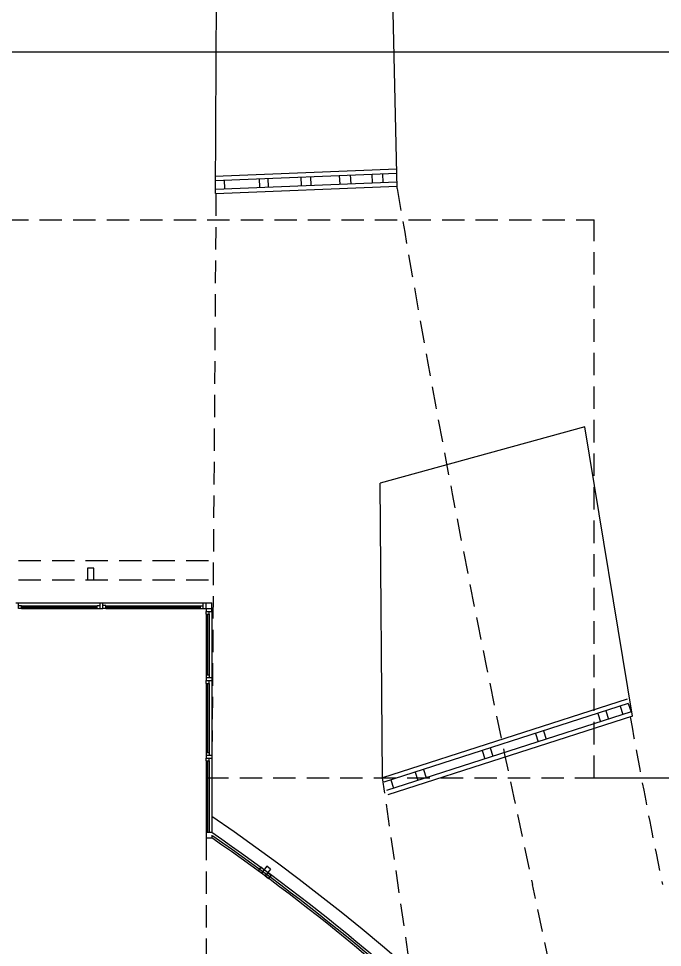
# Model space of a CAD drawing. Extents: x -30 to 1202, y 231 to 898.
# Drawn here: x 160.76 to 168.07, y 426.2 to 436.75 of the extents above; entities that cross this region are included whole.
import ezdxf

# ---------------------------------------------------------------- set-up
doc = ezdxf.new("R2010")
doc.units = 0
doc.header["$LTSCALE"] = 0.04
doc.linetypes.add('DASHED2', pattern=[9.525, 6.35, -3.175])
for name, color, linetype in [('0.1', 1, 'CONTINUOUS'), ('0.2', 2, 'CONTINUOUS'), ('0.3', 3, 'CONTINUOUS'), ('0.5', 5, 'CONTINUOUS'), ('PISOS', 1, 'CONTINUOUS'), ('proyecciones', 1, 'DASHED2'), ('PROYECCIÓN', 2, 'DASHED2')]:
    doc.layers.add(name, color=color, linetype=linetype)

msp = doc.modelspace()

# ---------------------------------------------------------------- linework, layer by layer
at = {"layer": '0.1'}
for p, q in [((160.756, 430.111), (161.682, 430.111)), ((161.714, 430.111), (162.855, 430.111)), ((162.952, 430.014), (162.952, 429.262)), ((162.952, 429.229), (162.952, 428.381)), ((162.952, 428.349), (162.952, 427.503))]:
    msp.add_line(p, q, dxfattribs=at)
msp.add_arc((149.62, 408.111), 23.683, 322.3124, 55.7407, dxfattribs=at)
at = {"layer": '0.2'}
for p, q in [((162.994, 434.759), (163.008, 438.109)), ((165.057, 434.815), (164.981, 438.109)), ((154.868, 436.367), (169.018, 436.367)), ((167.188, 432.11), (164.866, 431.469)), ((167.73, 428.825), (167.188, 432.11)), ((164.892, 428.124), (164.866, 431.469)), ((160.788, 430.079), (161.649, 430.079)), ((160.788, 430.063), (161.649, 430.063)), ((160.788, 430.047), (161.649, 430.047)), ((161.746, 430.079), (162.823, 430.079)), ((161.746, 430.063), (162.823, 430.063)), ((161.746, 430.047), (162.823, 430.047)), ((162.887, 429.982), (162.887, 429.294)), ((162.903, 429.982), (162.903, 429.294)), ((162.92, 429.982), (162.92, 429.294)), ((162.887, 429.197), (162.887, 428.413)), ((162.903, 429.197), (162.903, 428.413)), ((162.92, 429.197), (162.92, 428.413)), ((162.887, 428.317), (162.887, 427.456)), ((162.903, 428.317), (162.903, 427.503)), ((162.92, 428.317), (162.92, 427.503)), ((167.297, 428.124), (170.877, 428.124))]:
    msp.add_line(p, q, dxfattribs=at)
for radius, start, end in [(23.533, 44.834, 55.4893), (23.506, 44.8304, 55.4054), (23.483, 44.8304, 55.4054)]:
    msp.add_arc((149.619, 408.111), radius, start, end, dxfattribs=at)
at = {"layer": '0.3'}
for p, q in [((162.986, 434.958), (165.052, 435.041)), ((162.988, 434.908), (165.054, 434.991)), ((163.594, 434.832), (163.59, 434.932)), ((163.97, 434.847), (163.966, 434.947)), ((164.079, 434.852), (164.075, 434.952)), ((164.408, 434.865), (164.404, 434.965)), ((164.533, 434.87), (164.529, 434.97)), ((164.779, 434.88), (164.775, 434.979)), ((164.9, 434.884), (164.896, 434.984)), ((162.992, 434.809), (165.055, 434.89)), ((162.994, 434.759), (165.057, 434.841)), ((163.099, 434.813), (163.095, 434.913)), ((163.498, 434.829), (163.494, 434.929)), ((160.724, 430.112), (160.756, 430.112)), ((160.756, 430.047), (160.756, 430.112)), ((161.682, 430.048), (161.682, 430.112)), ((161.682, 430.112), (161.714, 430.112)), ((161.714, 430.048), (161.714, 430.112)), ((162.855, 430.047), (162.855, 430.111)), ((162.855, 430.111), (162.887, 430.111)), ((160.788, 430.079), (160.756, 430.079)), ((160.788, 430.047), (160.756, 430.047)), ((160.788, 430.047), (160.788, 430.079)), ((161.649, 430.048), (161.649, 430.08)), ((161.649, 430.08), (161.682, 430.08)), ((161.649, 430.048), (161.682, 430.048)), ((161.682, 430.048), (161.682, 430.048)), ((161.682, 430.048), (161.714, 430.048)), ((161.746, 430.08), (161.714, 430.08)), ((161.746, 430.048), (161.714, 430.048)), ((161.746, 430.048), (161.746, 430.08)), ((162.823, 430.047), (162.823, 430.079)), ((162.823, 430.079), (162.855, 430.079)), ((162.823, 430.047), (162.855, 430.047)), ((162.855, 430.047), (162.887, 430.047)), ((162.887, 430.047), (162.887, 430.014)), ((162.887, 430.014), (162.952, 430.014)), ((162.887, 429.982), (162.887, 430.014)), ((162.887, 429.982), (162.92, 429.982)), ((162.92, 429.982), (162.92, 430.014)), ((162.952, 430.014), (162.952, 430.047)), ((162.887, 429.294), (162.92, 429.294)), ((162.887, 429.294), (162.887, 429.262)), ((162.887, 429.262), (162.952, 429.262)), ((162.887, 429.262), (162.887, 429.229)), ((162.92, 429.294), (162.92, 429.262)), ((162.952, 429.262), (162.952, 429.229)), ((162.887, 429.229), (162.952, 429.229)), ((162.887, 429.197), (162.887, 429.229)), ((162.887, 429.197), (162.92, 429.197)), ((162.92, 429.197), (162.92, 429.229)), ((167.669, 429.016), (164.892, 428.124)), ((167.684, 428.968), (164.907, 428.076)), ((167.591, 428.938), (167.621, 428.843)), ((167.684, 428.968), (167.715, 428.873)), ((167.715, 428.873), (164.938, 427.981)), ((167.73, 428.825), (164.953, 427.933)), ((167.336, 428.856), (167.367, 428.761)), ((167.429, 428.886), (167.46, 428.791)), ((166.628, 428.629), (166.659, 428.534)), ((166.722, 428.659), (166.752, 428.564)), ((162.887, 428.414), (162.92, 428.414)), ((162.887, 428.414), (162.887, 428.381)), ((162.92, 428.414), (162.92, 428.381)), ((166.022, 428.434), (166.053, 428.339)), ((166.116, 428.464), (166.146, 428.369)), ((162.887, 428.381), (162.952, 428.381)), ((162.887, 428.381), (162.887, 428.349)), ((162.887, 428.349), (162.952, 428.349)), ((162.887, 428.317), (162.887, 428.349)), ((162.887, 428.317), (162.92, 428.317)), ((162.92, 428.317), (162.92, 428.349)), ((162.952, 428.381), (162.952, 428.349)), ((165.263, 428.19), (165.293, 428.095)), ((165.356, 428.22), (165.387, 428.125)), ((164.985, 428.101), (165.015, 428.006)), ((162.887, 427.507), (162.887, 427.475)), ((162.952, 427.503), (162.887, 427.503)), ((162.887, 427.475), (162.887, 427.442)), ((162.952, 427.475), (162.952, 427.442)), ((162.887, 427.442), (162.952, 427.442)), ((163.508, 427.112), (163.477, 427.073)), ((163.516, 427.042), (163.477, 427.073)), ((163.547, 427.081), (163.508, 427.112)), ((163.578, 427.12), (163.516, 427.042)), ((163.556, 427.011), (163.516, 427.042)), ((163.617, 427.089), (163.556, 427.011)), ((163.617, 427.089), (163.578, 427.12)), ((163.586, 427.05), (163.626, 427.019)), ((163.556, 427.011), (163.595, 426.98)), ((163.626, 427.019), (163.595, 426.98))]:
    msp.add_line(p, q, dxfattribs=at)
at = {"layer": '0.5'}
for p, q in [((161.61, 430.505), (161.539, 430.505)), ((161.539, 430.505), (161.539, 430.374)), ((161.61, 430.374), (161.61, 430.505)), ((161.539, 430.374), (161.61, 430.374)), ((162.887, 430.047), (162.887, 430.111)), ((162.887, 430.111), (162.952, 430.111)), ((162.952, 430.047), (162.952, 430.111)), ((162.887, 430.047), (162.952, 430.047))]:
    msp.add_line(p, q, dxfattribs=at)
msp.add_arc((241.645, 369.36), 80.587, 170.55784, 170.55784, dxfattribs=at)
at = {"layer": 'PISOS'}
for centre, radius, start, end in [((167.517, 429.623), 17, 354.7478, 91.0503), ((167.442, 430.209), 11.826, 351.9495, 90.7403)]:
    msp.add_arc(centre, radius, start, end, dxfattribs=at)
at = {"layer": 'proyecciones'}
for p, q in [((132.801, 434.46), (167.297, 434.46)), ((167.297, 428.124), (167.297, 434.46)), ((151.992, 430.594), (162.968, 430.594)), ((151.992, 430.374), (162.967, 430.374)), ((162.887, 428.124), (167.297, 428.124))]:
    msp.add_line(p, q, dxfattribs=at)
at = {"layer": 'PROYECCIÓN'}
for p, q in [((162.998, 434.759), (162.952, 428.221)), ((162.887, 427.442), (162.887, 417.149))]:
    msp.add_line(p, q, dxfattribs=at)
for centre, radius, start, end in [((327.421, 462.319), 164.676, 189.61431, 192.41502), ((241.364, 442.046), 74.838, 190.18126, 191.66478), ((42.139, 409.054), 124.226, 350.12258, 8.83049), ((85.681, 408.682), 82.943, 348.63344, 12.6986)]:
    msp.add_arc(centre, radius, start, end, dxfattribs=at)

doc.saveas('drawing.dxf')
